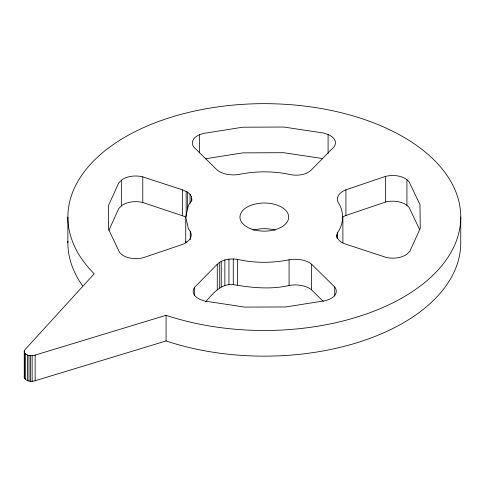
<?xml version="1.0" encoding="UTF-8"?>
<svg xmlns="http://www.w3.org/2000/svg" width="485" height="485" viewBox="0 0 485 485"><rect width="100%" height="100%" fill="white"/><g stroke="black" fill="none" stroke-linecap="round" stroke-linejoin="round"><path stroke-width="0.73" d="M185.737 217.074L188.416 205.337L191.029 201.608L191.787 199.153L191.454 196.667L190.053 194.303L187.665 192.224L182.602 189.914L142.778 176.849A17.678 10.209 0 0 0 121.347 180.25L118.71 182.93L108.367 205.852L108.652 229.538L119.54 252.37L121.693 254.492A17.678 10.209 0 0 0 143.202 257.729L182.706 244.349A19.836 11.452 0 0 0 190.247 231.375L188.416 228.817L185.737 217.074L185.737 242.736L186.07 241.269M336.839 235.001C336.79 240.008 341.779 242.955 346.023 244.24L385.848 257.305A17.678 10.209 0 0 0 407.273 253.897L409.91 251.218L420.252 228.302L419.974 204.615L409.085 181.778L406.927 179.662A17.678 10.209 0 0 0 385.423 176.425L345.914 189.805A19.836 11.452 0 0 0 338.372 202.779C343.944 211.011 343.944 223.136 338.372 231.375C336.875 233.237 336.675 235.722 336.839 238.02M108.973 230.169L118.71 208.592L121.347 205.913A17.678 10.209 0 0 1 142.778 202.512L186.155 216.995M24.25 351.116L25.268 349.382L94.193 273.782A196.437 113.411 0 0 1 230.199 105.384A196.437 113.411 0 0 1 457.767 236.771A196.437 113.411 0 0 1 166.094 315.292L35.144 355.087C31.586 356.281 24.596 355.935 24.25 351.116L24.262 377.7C25.978 381.683 31.543 381.84 35.144 380.749L166.094 340.955A196.437 113.411 0 0 0 460.75 242.736L460.75 217.074M194.631 295.547L194.631 287.241L217.262 264.252C222.512 259.105 230.575 258.372 237.523 259.384C254.346 263.24 272.188 263.149 289.078 259.833A19.836 11.452 0 0 1 311.552 264.192L334.723 286.999L334.723 296.056M205.682 301.676C212.963 293.619 221.027 283.282 233.267 284.61C251.654 287.744 270.66 289.715 289.078 285.495A19.836 11.452 0 0 1 311.552 289.854L323.404 301.524M199.505 134.739L203.173 133.49L242.73 127.203L283.749 127.04L323.453 133.017L328.09 134.539A17.678 10.209 0 0 1 333.989 146.906L311.364 169.902C306.071 175.024 298.069 175.8 291.103 174.764C274.28 170.914 256.432 170.999 239.541 174.315A19.836 11.452 0 0 1 217.074 169.962L193.897 147.155A17.678 10.209 0 0 1 199.505 134.739L199.505 152.854M342.719 217.062A19.836 11.452 0 0 1 345.914 215.467L385.423 202.087A17.678 10.209 0 0 1 406.927 205.325L409.085 207.441L419.652 229.605M205.416 158.801L242.73 152.866L283.749 152.708L322.701 158.565M24.25 376.778L24.262 377.7M406.927 179.662L406.927 205.325M385.423 176.425L385.423 202.087M345.914 189.805L345.914 215.467M342.889 217.074L342.889 242.736M337.596 232.545L337.596 238.584M328.09 134.539L328.09 153.405M311.552 264.192L311.552 289.854M289.078 259.833L289.078 285.495M237.523 259.384L237.523 285.047M233.267 258.948L233.267 284.61M228.956 259.142L228.956 284.804M224.87 259.948L224.87 285.61M221.269 261.324L221.269 286.987M219.717 262.203L219.717 287.866M217.262 264.252L217.262 289.915M191.787 199.153L191.787 200.663M191.454 196.667L191.454 201.196M190.247 231.375L190.247 239.681M190.053 194.303L190.053 203.36M187.665 192.224L187.665 209.587M186.155 191.333L186.155 216.237M182.602 189.914L182.602 215.576M166.094 315.292L166.094 340.955M142.778 176.849L142.778 202.512M121.347 180.25L121.347 205.913M67.876 217.074L67.876 242.736M35.144 355.087L35.144 380.749M32.143 355.675L32.143 381.337M30.549 355.669L30.549 381.331M28.997 355.457L28.997 381.119M27.56 355.056L27.56 380.719M25.323 353.765L25.323 379.428M24.626 352.934L24.626 378.597M194.631 287.241A17.678 10.209 0 0 0 200.529 299.615L205.173 301.137L244.87 307.108L285.895 306.944L325.447 300.658L329.121 299.415A17.678 10.209 0 0 0 334.723 286.999M82.608 285.835A196.437 113.411 0 0 1 67.888 241.269M253.534 230.126A24.359 14.065 0 0 1 275.092 230.126M252.133 229.253A24.359 14.065 0 0 0 288.672 217.074A24.359 14.065 0 0 0 252.133 204.894A24.359 14.065 0 0 0 252.133 229.253"/></g></svg>
